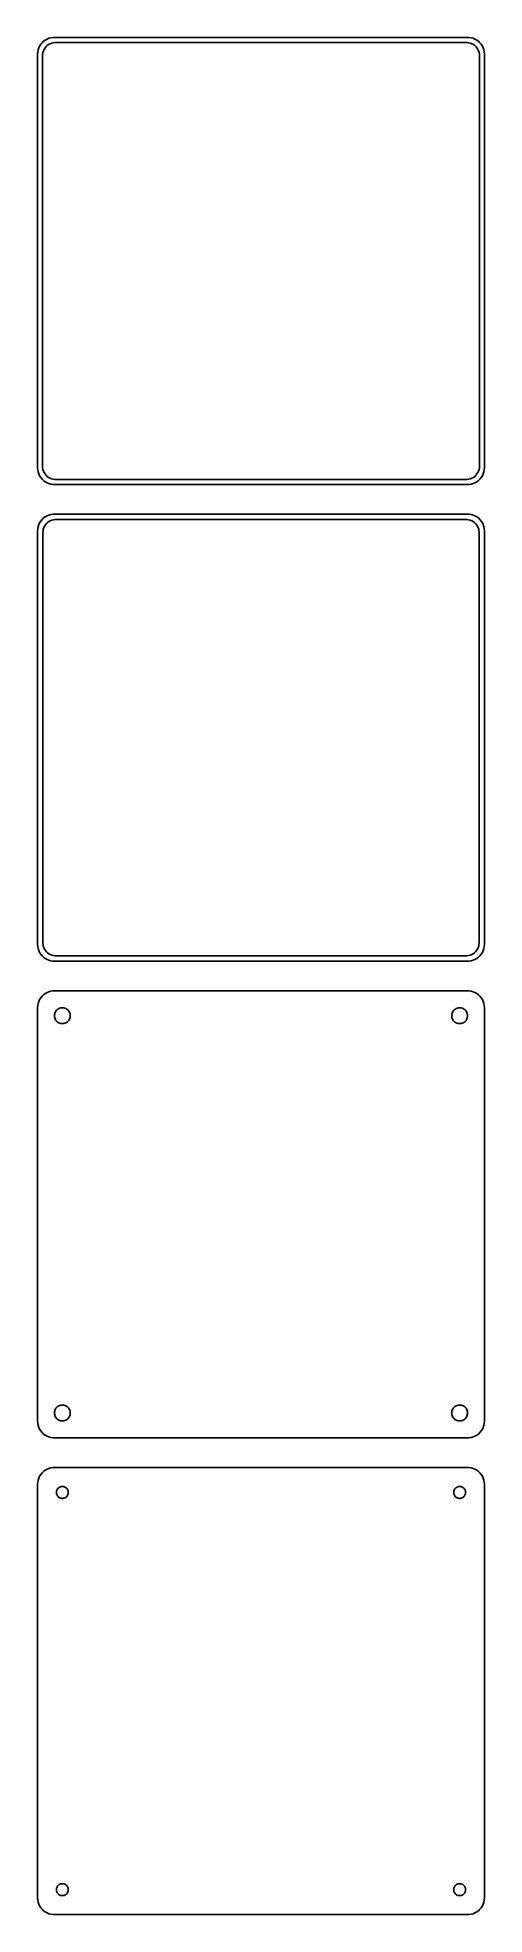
# Model space of a CAD drawing. Header units: metres. Extents: x -68 to 68, y 365 to 931.
import ezdxf

# ---------------------------------------------------------------- set-up
doc = ezdxf.new("R2010")
doc.units = ezdxf.units.M

msp = doc.modelspace()

# ---------------------------------------------------------------- linework, layer by layer
for p, q in [((-66.1448, 929.923), (-66.5451, 929.439)), ((-65.6871, 930.353), (-66.1448, 929.923)), ((-65.1791, 930.722), (-65.6871, 930.353)), ((-64.6289, 931.024), (-65.1791, 930.722)), ((-64.0451, 931.255), (-64.6289, 931.024)), ((-63.4369, 931.411), (-64.0451, 931.255)), ((-62.8139, 931.49), (-63.4369, 931.411)), ((-63.2361, 929.804), (-62.7495, 929.929)), ((62.8139, 931.49), (-62.8139, 931.49)), ((-62.7495, 929.929), (-62.2512, 929.992)), ((-62.2512, 929.992), (62.2512, 929.992)), ((62.2512, 929.992), (62.7495, 929.929)), ((62.7495, 929.929), (63.2361, 929.804)), ((63.4369, 931.411), (62.8139, 931.49)), ((64.0451, 931.255), (63.4369, 931.411)), ((64.6289, 931.024), (64.0451, 931.255)), ((65.1791, 930.722), (64.6289, 931.024)), ((65.6871, 930.353), (65.1791, 930.722)), ((66.1448, 929.923), (65.6871, 930.353)), ((66.5451, 929.439), (66.1448, 929.923)), ((-67.4606, 927.127), (-67.5, 926.5)), ((-67.5, 926.5), (-67.5, 801.5)), ((-67.3429, 927.743), (-67.4606, 927.127)), ((-67.1489, 928.341), (-67.3429, 927.743)), ((-66.8815, 928.909), (-67.1489, 928.341)), ((-66.5451, 929.439), (-66.8815, 928.909)), ((-66, 926), (-65.9685, 926.501)), ((-66, 802), (-66, 926)), ((-65.9685, 926.501), (-65.8743, 926.995)), ((-65.8743, 926.995), (-65.7191, 927.472)), ((-65.7191, 927.472), (-65.5052, 927.927)), ((-65.5052, 927.927), (-65.2361, 928.351)), ((-65.2361, 928.351), (-64.9159, 928.738)), ((-64.9159, 928.738), (-64.5497, 929.082)), ((-64.5497, 929.082), (-64.1433, 929.377)), ((-64.1433, 929.377), (-63.7031, 929.619)), ((-63.7031, 929.619), (-63.2361, 929.804)), ((63.2361, 929.804), (63.7031, 929.619)), ((63.7031, 929.619), (64.1433, 929.377)), ((64.1433, 929.377), (64.5497, 929.082)), ((64.5497, 929.082), (64.9159, 928.738)), ((64.9159, 928.738), (65.2361, 928.351)), ((65.2361, 928.351), (65.5052, 927.927)), ((65.5052, 927.927), (65.7191, 927.472)), ((65.7191, 927.472), (65.8743, 926.995)), ((65.8743, 926.995), (65.9685, 926.501)), ((65.9685, 926.501), (66, 926)), ((66, 926), (66, 802)), ((66.8815, 928.909), (66.5451, 929.439)), ((67.1489, 928.341), (66.8815, 928.909)), ((67.3429, 927.743), (67.1489, 928.341)), ((67.4606, 927.127), (67.3429, 927.743)), ((67.5, 926.5), (67.4606, 927.127)), ((67.5, 801.5), (67.5, 926.5)), ((-67.5, 801.5), (-67.4606, 800.873)), ((-67.4606, 800.873), (-67.3429, 800.257)), ((-67.3429, 800.257), (-67.1489, 799.659)), ((-67.1489, 799.659), (-66.8815, 799.091)), ((-65.9685, 801.499), (-66, 802)), ((-65.8743, 801.005), (-65.9685, 801.499)), ((-65.7191, 800.528), (-65.8743, 801.005)), ((-65.5052, 800.073), (-65.7191, 800.528)), ((-65.2361, 799.649), (-65.5052, 800.073)), ((-64.9159, 799.262), (-65.2361, 799.649)), ((65.2361, 799.649), (64.9159, 799.262)), ((65.5052, 800.073), (65.2361, 799.649)), ((65.7191, 800.528), (65.5052, 800.073)), ((65.8743, 801.005), (65.7191, 800.528)), ((65.9685, 801.499), (65.8743, 801.005)), ((66, 802), (65.9685, 801.499)), ((66.8815, 799.091), (67.1489, 799.659)), ((67.1489, 799.659), (67.3429, 800.257)), ((67.3429, 800.257), (67.4606, 800.873)), ((67.4606, 800.873), (67.5, 801.5)), ((-66.8815, 799.091), (-66.5451, 798.561)), ((-66.5451, 798.561), (-66.1448, 798.077)), ((-66.1448, 798.077), (-65.6871, 797.647)), ((-65.6871, 797.647), (-65.1791, 797.278)), ((-65.1791, 797.278), (-64.6289, 796.976)), ((-64.5497, 798.918), (-64.9159, 799.262)), ((-64.6289, 796.976), (-64.0451, 796.745)), ((-64.1433, 798.623), (-64.5497, 798.918)), ((-63.7031, 798.381), (-64.1433, 798.623)), ((-64.0451, 796.745), (-63.4369, 796.589)), ((-63.2361, 798.196), (-63.7031, 798.381)), ((-63.4369, 796.589), (-62.8139, 796.51)), ((-62.7495, 798.071), (-63.2361, 798.196)), ((-62.8139, 796.51), (62.8139, 796.51)), ((-62.2512, 798.008), (-62.7495, 798.071)), ((62.2512, 798.008), (-62.2512, 798.008)), ((62.7495, 798.071), (62.2512, 798.008)), ((63.2361, 798.196), (62.7495, 798.071)), ((62.8139, 796.51), (63.4369, 796.589)), ((63.7031, 798.381), (63.2361, 798.196)), ((63.4369, 796.589), (64.0451, 796.745)), ((64.1433, 798.623), (63.7031, 798.381)), ((64.0451, 796.745), (64.6289, 796.976)), ((64.5497, 798.918), (64.1433, 798.623)), ((64.9159, 799.262), (64.5497, 798.918)), ((64.6289, 796.976), (65.1791, 797.278)), ((65.1791, 797.278), (65.6871, 797.647)), ((65.6871, 797.647), (66.1448, 798.077)), ((66.1448, 798.077), (66.5451, 798.561)), ((66.5451, 798.561), (66.8815, 799.091)), ((-67.4606, 783.127), (-67.5, 782.5)), ((-67.5, 782.5), (-67.5, 657.5)), ((-67.3429, 783.743), (-67.4606, 783.127)), ((-67.1489, 784.341), (-67.3429, 783.743)), ((-66.8815, 784.909), (-67.1489, 784.341)), ((-66.5451, 785.439), (-66.8815, 784.909)), ((-66.1448, 785.923), (-66.5451, 785.439)), ((-65.6871, 786.353), (-66.1448, 785.923)), ((-65.8726, 782), (-65.8421, 782.485)), ((-65.8421, 782.485), (-65.751, 782.963)), ((-65.751, 782.963), (-65.6007, 783.426)), ((-65.1791, 786.722), (-65.6871, 786.353)), ((-65.6007, 783.426), (-65.3936, 783.866)), ((-65.3936, 783.866), (-65.133, 784.276)), ((-64.6289, 787.024), (-65.1791, 786.722)), ((-65.133, 784.276), (-64.823, 784.651)), ((-64.823, 784.651), (-64.4685, 784.984)), ((-64.0451, 787.255), (-64.6289, 787.024)), ((-64.4685, 784.984), (-64.0751, 785.27)), ((-64.0751, 785.27), (-63.6489, 785.504)), ((-63.4369, 787.411), (-64.0451, 787.255)), ((-63.6489, 785.504), (-63.1967, 785.683)), ((-62.8139, 787.49), (-63.4369, 787.411)), ((-63.1967, 785.683), (-62.7256, 785.804)), ((62.8139, 787.49), (-62.8139, 787.49)), ((-62.7256, 785.804), (-62.2432, 785.865)), ((-62.2432, 785.865), (62.2432, 785.865)), ((62.2432, 785.865), (62.7256, 785.804)), ((62.7256, 785.804), (63.1967, 785.683)), ((63.4369, 787.411), (62.8139, 787.49)), ((63.1967, 785.683), (63.6489, 785.504)), ((64.0451, 787.255), (63.4369, 787.411)), ((63.6489, 785.504), (64.0751, 785.27)), ((64.6289, 787.024), (64.0451, 787.255)), ((64.0751, 785.27), (64.4685, 784.984)), ((64.4685, 784.984), (64.823, 784.651)), ((65.1791, 786.722), (64.6289, 787.024)), ((64.823, 784.651), (65.133, 784.276)), ((65.133, 784.276), (65.3936, 783.866)), ((65.6871, 786.353), (65.1791, 786.722)), ((65.3936, 783.866), (65.6007, 783.426)), ((65.6007, 783.426), (65.751, 782.963)), ((66.1448, 785.923), (65.6871, 786.353)), ((65.751, 782.963), (65.8421, 782.485)), ((65.8421, 782.485), (65.8726, 782)), ((66.5451, 785.439), (66.1448, 785.923)), ((66.8815, 784.909), (66.5451, 785.439)), ((67.1489, 784.341), (66.8815, 784.909)), ((67.3429, 783.743), (67.1489, 784.341)), ((67.4606, 783.127), (67.3429, 783.743)), ((67.5, 782.5), (67.4606, 783.127)), ((67.5, 657.5), (67.5, 782.5)), ((-65.8726, 658), (-65.8726, 782)), ((65.8726, 782), (65.8726, 658)), ((-65.8421, 657.515), (-65.8726, 658)), ((65.8726, 658), (65.8421, 657.515)), ((-67.5, 657.5), (-67.4606, 656.873)), ((-67.4606, 656.873), (-67.3429, 656.257)), ((-67.3429, 656.257), (-67.1489, 655.659)), ((-67.1489, 655.659), (-66.8815, 655.091)), ((-66.8815, 655.091), (-66.5451, 654.561)), ((-66.5451, 654.561), (-66.1448, 654.077)), ((-66.1448, 654.077), (-65.6871, 653.647)), ((-65.751, 657.037), (-65.8421, 657.515)), ((-65.6007, 656.574), (-65.751, 657.037)), ((-65.6871, 653.647), (-65.1791, 653.278)), ((-65.3936, 656.134), (-65.6007, 656.574)), ((-65.133, 655.724), (-65.3936, 656.134)), ((-65.1791, 653.278), (-64.6289, 652.976)), ((-64.823, 655.349), (-65.133, 655.724)), ((-64.4685, 655.016), (-64.823, 655.349)), ((-64.6289, 652.976), (-64.0451, 652.745)), ((-64.0751, 654.73), (-64.4685, 655.016)), ((-63.6489, 654.496), (-64.0751, 654.73)), ((-64.0451, 652.745), (-63.4369, 652.589)), ((-63.1967, 654.317), (-63.6489, 654.496)), ((-63.4369, 652.589), (-62.8139, 652.51)), ((-62.7256, 654.196), (-63.1967, 654.317)), ((-62.8139, 652.51), (62.8139, 652.51)), ((-62.2432, 654.135), (-62.7256, 654.196)), ((62.2432, 654.135), (-62.2432, 654.135)), ((62.7256, 654.196), (62.2432, 654.135)), ((63.1967, 654.317), (62.7256, 654.196)), ((62.8139, 652.51), (63.4369, 652.589)), ((63.6489, 654.496), (63.1967, 654.317)), ((63.4369, 652.589), (64.0451, 652.745)), ((64.0751, 654.73), (63.6489, 654.496)), ((64.0451, 652.745), (64.6289, 652.976)), ((64.4685, 655.016), (64.0751, 654.73)), ((64.823, 655.349), (64.4685, 655.016)), ((64.6289, 652.976), (65.1791, 653.278)), ((65.133, 655.724), (64.823, 655.349)), ((65.3936, 656.134), (65.133, 655.724)), ((65.1791, 653.278), (65.6871, 653.647)), ((65.6007, 656.574), (65.3936, 656.134)), ((65.751, 657.037), (65.6007, 656.574)), ((65.6871, 653.647), (66.1448, 654.077)), ((65.8421, 657.515), (65.751, 657.037)), ((66.1448, 654.077), (66.5451, 654.561)), ((66.5451, 654.561), (66.8815, 655.091)), ((66.8815, 655.091), (67.1489, 655.659)), ((67.1489, 655.659), (67.3429, 656.257)), ((67.3429, 656.257), (67.4606, 656.873)), ((67.4606, 656.873), (67.5, 657.5)), ((-66.8815, 640.909), (-67.1489, 640.341)), ((-66.5451, 641.439), (-66.8815, 640.909)), ((-66.1448, 641.923), (-66.5451, 641.439)), ((-65.6871, 642.353), (-66.1448, 641.923)), ((-65.1791, 642.722), (-65.6871, 642.353)), ((-64.6289, 643.024), (-65.1791, 642.722)), ((-64.0451, 643.255), (-64.6289, 643.024)), ((-63.4369, 643.411), (-64.0451, 643.255)), ((-62.8139, 643.49), (-63.4369, 643.411)), ((62.8139, 643.49), (-62.8139, 643.49)), ((63.4369, 643.411), (62.8139, 643.49)), ((64.0451, 643.255), (63.4369, 643.411)), ((64.6289, 643.024), (64.0451, 643.255)), ((65.1791, 642.722), (64.6289, 643.024)), ((65.6871, 642.353), (65.1791, 642.722)), ((66.1448, 641.923), (65.6871, 642.353)), ((66.5451, 641.439), (66.1448, 641.923)), ((66.8815, 640.909), (66.5451, 641.439)), ((67.1489, 640.341), (66.8815, 640.909)), ((-67.4606, 639.127), (-67.5, 638.5)), ((-67.5, 638.5), (-67.5, 513.5)), ((-67.3429, 639.743), (-67.4606, 639.127)), ((-67.1489, 640.341), (-67.3429, 639.743)), ((-62.4, 636), (-62.3811, 636.301)), ((-62.3811, 635.699), (-62.4, 636)), ((-62.3811, 636.301), (-62.3246, 636.597)), ((-62.3246, 635.403), (-62.3811, 635.699)), ((-62.3246, 636.597), (-62.2315, 636.883)), ((-62.2315, 635.117), (-62.3246, 635.403)), ((-62.2315, 636.883), (-62.1031, 637.156)), ((-62.1031, 634.844), (-62.2315, 635.117)), ((-62.1031, 637.156), (-61.9416, 637.411)), ((-61.9416, 637.411), (-61.7495, 637.643)), ((-61.7495, 637.643), (-61.5298, 637.849)), ((-61.5298, 637.849), (-61.286, 638.026)), ((-61.286, 638.026), (-61.0219, 638.172)), ((-61.0219, 638.172), (-60.7416, 638.283)), ((-60.7416, 638.283), (-60.4497, 638.357)), ((-60.4497, 638.357), (-60.1507, 638.395)), ((-60.1507, 638.395), (-59.8493, 638.395)), ((-59.8493, 638.395), (-59.5503, 638.357)), ((-59.5503, 638.357), (-59.2584, 638.283)), ((-59.2584, 638.283), (-58.9781, 638.172)), ((-58.9781, 638.172), (-58.714, 638.026)), ((-58.714, 638.026), (-58.4702, 637.849)), ((-58.4702, 637.849), (-58.2505, 637.643)), ((-58.2505, 637.643), (-58.0583, 637.411)), ((-58.0583, 637.411), (-57.8969, 637.156)), ((-57.8969, 637.156), (-57.7685, 636.883)), ((-57.7685, 635.117), (-57.8969, 634.844)), ((-57.7685, 636.883), (-57.6754, 636.597)), ((-57.6754, 635.403), (-57.7685, 635.117)), ((-57.6754, 636.597), (-57.6189, 636.301)), ((-57.6189, 635.699), (-57.6754, 635.403)), ((-57.6189, 636.301), (-57.6, 636)), ((-57.6, 636), (-57.6189, 635.699)), ((57.6, 636), (57.6189, 636.301)), ((57.6189, 635.699), (57.6, 636)), ((57.6189, 636.301), (57.6754, 636.597)), ((57.6754, 635.403), (57.6189, 635.699)), ((57.6754, 636.597), (57.7685, 636.883)), ((57.7685, 635.117), (57.6754, 635.403)), ((57.7685, 636.883), (57.8969, 637.156)), ((57.8969, 634.844), (57.7685, 635.117)), ((57.8969, 637.156), (58.0583, 637.411)), ((58.0583, 637.411), (58.2505, 637.643)), ((58.2505, 637.643), (58.4702, 637.849)), ((58.4702, 637.849), (58.714, 638.026)), ((58.714, 638.026), (58.9781, 638.172)), ((58.9781, 638.172), (59.2584, 638.283)), ((59.2584, 638.283), (59.5503, 638.357)), ((59.5503, 638.357), (59.8493, 638.395)), ((59.8493, 638.395), (60.1507, 638.395)), ((60.1507, 638.395), (60.4497, 638.357)), ((60.4497, 638.357), (60.7416, 638.283)), ((60.7416, 638.283), (61.0219, 638.172)), ((61.0219, 638.172), (61.286, 638.026)), ((61.286, 638.026), (61.5298, 637.849)), ((61.5298, 637.849), (61.7495, 637.643)), ((61.7495, 637.643), (61.9416, 637.411)), ((61.9416, 637.411), (62.1031, 637.156)), ((62.1031, 637.156), (62.2315, 636.883)), ((62.2315, 635.117), (62.1031, 634.844)), ((62.2315, 636.883), (62.3246, 636.597)), ((62.3246, 635.403), (62.2315, 635.117)), ((62.3246, 636.597), (62.3811, 636.301)), ((62.3811, 635.699), (62.3246, 635.403)), ((62.3811, 636.301), (62.4, 636)), ((62.4, 636), (62.3811, 635.699)), ((67.3429, 639.743), (67.1489, 640.341)), ((67.4606, 639.127), (67.3429, 639.743)), ((67.5, 638.5), (67.4606, 639.127)), ((67.5, 513.5), (67.5, 638.5)), ((-61.9416, 634.589), (-62.1031, 634.844)), ((-61.7495, 634.357), (-61.9416, 634.589)), ((-61.5298, 634.151), (-61.7495, 634.357)), ((-61.286, 633.974), (-61.5298, 634.151)), ((-61.0219, 633.828), (-61.286, 633.974)), ((-60.7416, 633.717), (-61.0219, 633.828)), ((-60.4497, 633.643), (-60.7416, 633.717)), ((-60.1507, 633.605), (-60.4497, 633.643)), ((-59.8493, 633.605), (-60.1507, 633.605)), ((-59.5503, 633.643), (-59.8493, 633.605)), ((-59.2584, 633.717), (-59.5503, 633.643)), ((-58.9781, 633.828), (-59.2584, 633.717)), ((-58.714, 633.974), (-58.9781, 633.828)), ((-58.4702, 634.151), (-58.714, 633.974)), ((-58.2505, 634.357), (-58.4702, 634.151)), ((-58.0583, 634.589), (-58.2505, 634.357)), ((-57.8969, 634.844), (-58.0583, 634.589)), ((58.0583, 634.589), (57.8969, 634.844)), ((58.2505, 634.357), (58.0583, 634.589)), ((58.4702, 634.151), (58.2505, 634.357)), ((58.714, 633.974), (58.4702, 634.151)), ((58.9781, 633.828), (58.714, 633.974)), ((59.2584, 633.717), (58.9781, 633.828)), ((59.5503, 633.643), (59.2584, 633.717)), ((59.8493, 633.605), (59.5503, 633.643)), ((60.1507, 633.605), (59.8493, 633.605)), ((60.4497, 633.643), (60.1507, 633.605)), ((60.7416, 633.717), (60.4497, 633.643)), ((61.0219, 633.828), (60.7416, 633.717)), ((61.286, 633.974), (61.0219, 633.828)), ((61.5298, 634.151), (61.286, 633.974)), ((61.7495, 634.357), (61.5298, 634.151)), ((61.9416, 634.589), (61.7495, 634.357)), ((62.1031, 634.844), (61.9416, 634.589)), ((-62.4, 516), (-62.3811, 516.301)), ((-62.3811, 515.699), (-62.4, 516)), ((-62.3811, 516.301), (-62.3246, 516.597)), ((-62.3246, 516.597), (-62.2315, 516.883)), ((-62.2315, 516.883), (-62.1031, 517.156)), ((-62.1031, 517.156), (-61.9416, 517.411)), ((-61.9416, 517.411), (-61.7495, 517.643)), ((-61.7495, 517.643), (-61.5298, 517.849)), ((-61.5298, 517.849), (-61.286, 518.026)), ((-61.286, 518.026), (-61.0219, 518.172)), ((-61.0219, 518.172), (-60.7416, 518.283)), ((-60.7416, 518.283), (-60.4497, 518.357)), ((-60.4497, 518.357), (-60.1507, 518.395)), ((-60.1507, 518.395), (-59.8493, 518.395)), ((-59.8493, 518.395), (-59.5503, 518.357)), ((-59.5503, 518.357), (-59.2584, 518.283)), ((-59.2584, 518.283), (-58.9781, 518.172)), ((-58.9781, 518.172), (-58.714, 518.026)), ((-58.714, 518.026), (-58.4702, 517.849)), ((-58.4702, 517.849), (-58.2505, 517.643)), ((-58.2505, 517.643), (-58.0583, 517.411)), ((-58.0583, 517.411), (-57.8969, 517.156)), ((-57.8969, 517.156), (-57.7685, 516.883)), ((-57.7685, 516.883), (-57.6754, 516.597)), ((-57.6754, 516.597), (-57.6189, 516.301)), ((-57.6189, 516.301), (-57.6, 516)), ((-57.6, 516), (-57.6189, 515.699)), ((57.6, 516), (57.6189, 516.301)), ((57.6189, 515.699), (57.6, 516)), ((57.6189, 516.301), (57.6754, 516.597)), ((57.6754, 516.597), (57.7685, 516.883)), ((57.7685, 516.883), (57.8969, 517.156)), ((57.8969, 517.156), (58.0583, 517.411)), ((58.0583, 517.411), (58.2505, 517.643)), ((58.2505, 517.643), (58.4702, 517.849)), ((58.4702, 517.849), (58.714, 518.026)), ((58.714, 518.026), (58.9781, 518.172)), ((58.9781, 518.172), (59.2584, 518.283)), ((59.2584, 518.283), (59.5503, 518.357)), ((59.5503, 518.357), (59.8493, 518.395)), ((59.8493, 518.395), (60.1507, 518.395)), ((60.1507, 518.395), (60.4497, 518.357)), ((60.4497, 518.357), (60.7416, 518.283)), ((60.7416, 518.283), (61.0219, 518.172)), ((61.0219, 518.172), (61.286, 518.026)), ((61.286, 518.026), (61.5298, 517.849)), ((61.5298, 517.849), (61.7495, 517.643)), ((61.7495, 517.643), (61.9416, 517.411)), ((61.9416, 517.411), (62.1031, 517.156)), ((62.1031, 517.156), (62.2315, 516.883)), ((62.2315, 516.883), (62.3246, 516.597)), ((62.3246, 516.597), (62.3811, 516.301)), ((62.3811, 516.301), (62.4, 516)), ((62.4, 516), (62.3811, 515.699)), ((-67.5, 513.5), (-67.4606, 512.873)), ((-67.4606, 512.873), (-67.3429, 512.257)), ((-67.3429, 512.257), (-67.1489, 511.659)), ((-67.1489, 511.659), (-66.8815, 511.091)), ((-66.8815, 511.091), (-66.5451, 510.561)), ((-66.5451, 510.561), (-66.1448, 510.077)), ((-62.3246, 515.403), (-62.3811, 515.699)), ((-62.2315, 515.117), (-62.3246, 515.403)), ((-62.1031, 514.844), (-62.2315, 515.117)), ((-61.9416, 514.589), (-62.1031, 514.844)), ((-61.7495, 514.357), (-61.9416, 514.589)), ((-61.5298, 514.151), (-61.7495, 514.357)), ((-61.286, 513.974), (-61.5298, 514.151)), ((-61.0219, 513.828), (-61.286, 513.974)), ((-60.7416, 513.717), (-61.0219, 513.828)), ((-60.4497, 513.643), (-60.7416, 513.717)), ((-60.1507, 513.605), (-60.4497, 513.643)), ((-59.8493, 513.605), (-60.1507, 513.605)), ((-59.5503, 513.643), (-59.8493, 513.605)), ((-59.2584, 513.717), (-59.5503, 513.643)), ((-58.9781, 513.828), (-59.2584, 513.717)), ((-58.714, 513.974), (-58.9781, 513.828)), ((-58.4702, 514.151), (-58.714, 513.974)), ((-58.2505, 514.357), (-58.4702, 514.151)), ((-58.0583, 514.589), (-58.2505, 514.357)), ((-57.8969, 514.844), (-58.0583, 514.589)), ((-57.7685, 515.117), (-57.8969, 514.844)), ((-57.6754, 515.403), (-57.7685, 515.117)), ((-57.6189, 515.699), (-57.6754, 515.403)), ((57.6754, 515.403), (57.6189, 515.699)), ((57.7685, 515.117), (57.6754, 515.403)), ((57.8969, 514.844), (57.7685, 515.117)), ((58.0583, 514.589), (57.8969, 514.844)), ((58.2505, 514.357), (58.0583, 514.589)), ((58.4702, 514.151), (58.2505, 514.357)), ((58.714, 513.974), (58.4702, 514.151)), ((58.9781, 513.828), (58.714, 513.974)), ((59.2584, 513.717), (58.9781, 513.828)), ((59.5503, 513.643), (59.2584, 513.717)), ((59.8493, 513.605), (59.5503, 513.643)), ((60.1507, 513.605), (59.8493, 513.605)), ((60.4497, 513.643), (60.1507, 513.605)), ((60.7416, 513.717), (60.4497, 513.643)), ((61.0219, 513.828), (60.7416, 513.717)), ((61.286, 513.974), (61.0219, 513.828)), ((61.5298, 514.151), (61.286, 513.974)), ((61.7495, 514.357), (61.5298, 514.151)), ((61.9416, 514.589), (61.7495, 514.357)), ((62.1031, 514.844), (61.9416, 514.589)), ((62.2315, 515.117), (62.1031, 514.844)), ((62.3246, 515.403), (62.2315, 515.117)), ((62.3811, 515.699), (62.3246, 515.403)), ((66.1448, 510.077), (66.5451, 510.561)), ((66.5451, 510.561), (66.8815, 511.091)), ((66.8815, 511.091), (67.1489, 511.659)), ((67.1489, 511.659), (67.3429, 512.257)), ((67.3429, 512.257), (67.4606, 512.873)), ((67.4606, 512.873), (67.5, 513.5)), ((-66.1448, 510.077), (-65.6871, 509.647)), ((-65.6871, 509.647), (-65.1791, 509.278)), ((-65.1791, 509.278), (-64.6289, 508.976)), ((-64.6289, 508.976), (-64.0451, 508.745)), ((-64.0451, 508.745), (-63.4369, 508.589)), ((-63.4369, 508.589), (-62.8139, 508.51)), ((-62.8139, 508.51), (62.8139, 508.51)), ((62.8139, 508.51), (63.4369, 508.589)), ((63.4369, 508.589), (64.0451, 508.745)), ((64.0451, 508.745), (64.6289, 508.976)), ((64.6289, 508.976), (65.1791, 509.278)), ((65.1791, 509.278), (65.6871, 509.647)), ((65.6871, 509.647), (66.1448, 510.077)), ((-64.6289, 499.024), (-65.1791, 498.722)), ((-64.0451, 499.255), (-64.6289, 499.024)), ((-63.4369, 499.411), (-64.0451, 499.255)), ((-62.8139, 499.49), (-63.4369, 499.411)), ((62.8139, 499.49), (-62.8139, 499.49)), ((63.4369, 499.411), (62.8139, 499.49)), ((64.0451, 499.255), (63.4369, 499.411)), ((64.6289, 499.024), (64.0451, 499.255)), ((65.1791, 498.722), (64.6289, 499.024)), ((-67.4606, 495.127), (-67.5, 494.5)), ((-67.5, 494.5), (-67.5, 369.5)), ((-67.3429, 495.743), (-67.4606, 495.127)), ((-67.1489, 496.341), (-67.3429, 495.743)), ((-66.8815, 496.909), (-67.1489, 496.341)), ((-66.5451, 497.439), (-66.8815, 496.909)), ((-66.1448, 497.923), (-66.5451, 497.439)), ((-65.6871, 498.353), (-66.1448, 497.923)), ((-65.1791, 498.722), (-65.6871, 498.353)), ((-61.3121, 493.232), (-61.1474, 493.387)), ((-61.1474, 493.387), (-60.9645, 493.52)), ((-60.9645, 493.52), (-60.7664, 493.629)), ((-60.7664, 493.629), (-60.5562, 493.712)), ((-60.5562, 493.712), (-60.3373, 493.768)), ((-60.3373, 493.768), (-60.113, 493.796)), ((-60.113, 493.796), (-59.887, 493.796)), ((-59.887, 493.796), (-59.6627, 493.768)), ((-59.6627, 493.768), (-59.4438, 493.712)), ((-59.4438, 493.712), (-59.2336, 493.629)), ((-59.2336, 493.629), (-59.0355, 493.52)), ((-59.0355, 493.52), (-58.8526, 493.387)), ((-58.8526, 493.387), (-58.6879, 493.232)), ((58.6879, 493.232), (58.8526, 493.387)), ((58.8526, 493.387), (59.0355, 493.52)), ((59.0355, 493.52), (59.2336, 493.629)), ((59.2336, 493.629), (59.4438, 493.712)), ((59.4438, 493.712), (59.6627, 493.768)), ((59.6627, 493.768), (59.887, 493.796)), ((59.887, 493.796), (60.113, 493.796)), ((60.113, 493.796), (60.3373, 493.768)), ((60.3373, 493.768), (60.5562, 493.712)), ((60.5562, 493.712), (60.7664, 493.629)), ((60.7664, 493.629), (60.9645, 493.52)), ((60.9645, 493.52), (61.1474, 493.387)), ((61.1474, 493.387), (61.3121, 493.232)), ((65.6871, 498.353), (65.1791, 498.722)), ((66.1448, 497.923), (65.6871, 498.353)), ((66.5451, 497.439), (66.1448, 497.923)), ((66.8815, 496.909), (66.5451, 497.439)), ((67.1489, 496.341), (66.8815, 496.909)), ((67.3429, 495.743), (67.1489, 496.341)), ((67.4606, 495.127), (67.3429, 495.743)), ((67.5, 494.5), (67.4606, 495.127)), ((67.5, 369.5), (67.5, 494.5)), ((-61.8, 492), (-61.7858, 492.226)), ((-61.7858, 491.774), (-61.8, 492)), ((-61.7858, 492.226), (-61.7434, 492.448)), ((-61.7434, 491.552), (-61.7858, 491.774)), ((-61.7434, 492.448), (-61.6736, 492.663)), ((-61.6736, 491.337), (-61.7434, 491.552)), ((-61.6736, 492.663), (-61.5773, 492.867)), ((-61.5773, 491.133), (-61.6736, 491.337)), ((-61.5773, 492.867), (-61.4562, 493.058)), ((-61.4562, 490.942), (-61.5773, 491.133)), ((-61.4562, 493.058), (-61.3121, 493.232)), ((-61.3121, 490.768), (-61.4562, 490.942)), ((-61.1474, 490.613), (-61.3121, 490.768)), ((-60.9645, 490.48), (-61.1474, 490.613)), ((-60.7664, 490.371), (-60.9645, 490.48)), ((-60.5562, 490.288), (-60.7664, 490.371)), ((-60.3373, 490.232), (-60.5562, 490.288)), ((-60.113, 490.204), (-60.3373, 490.232)), ((-59.887, 490.204), (-60.113, 490.204)), ((-59.6627, 490.232), (-59.887, 490.204)), ((-59.4438, 490.288), (-59.6627, 490.232)), ((-59.2336, 490.371), (-59.4438, 490.288)), ((-59.0355, 490.48), (-59.2336, 490.371)), ((-58.8526, 490.613), (-59.0355, 490.48)), ((-58.6879, 490.768), (-58.8526, 490.613)), ((-58.6879, 493.232), (-58.5438, 493.058)), ((-58.5438, 490.942), (-58.6879, 490.768)), ((-58.5438, 493.058), (-58.4226, 492.867)), ((-58.4226, 491.133), (-58.5438, 490.942)), ((-58.4226, 492.867), (-58.3264, 492.663)), ((-58.3264, 491.337), (-58.4226, 491.133)), ((-58.3264, 492.663), (-58.2565, 492.448)), ((-58.2565, 491.552), (-58.3264, 491.337)), ((-58.2565, 492.448), (-58.2142, 492.226)), ((-58.2142, 491.774), (-58.2565, 491.552)), ((-58.2142, 492.226), (-58.2, 492)), ((-58.2, 492), (-58.2142, 491.774)), ((58.2, 492), (58.2142, 492.226)), ((58.2142, 491.774), (58.2, 492)), ((58.2142, 492.226), (58.2565, 492.448)), ((58.2565, 491.552), (58.2142, 491.774)), ((58.2565, 492.448), (58.3264, 492.663)), ((58.3264, 491.337), (58.2565, 491.552)), ((58.3264, 492.663), (58.4226, 492.867)), ((58.4226, 491.133), (58.3264, 491.337)), ((58.4226, 492.867), (58.5438, 493.058)), ((58.5438, 490.942), (58.4226, 491.133)), ((58.5438, 493.058), (58.6879, 493.232)), ((58.6879, 490.768), (58.5438, 490.942)), ((58.8526, 490.613), (58.6879, 490.768)), ((59.0355, 490.48), (58.8526, 490.613)), ((59.2336, 490.371), (59.0355, 490.48)), ((59.4438, 490.288), (59.2336, 490.371)), ((59.6627, 490.232), (59.4438, 490.288)), ((59.887, 490.204), (59.6627, 490.232)), ((60.113, 490.204), (59.887, 490.204)), ((60.3373, 490.232), (60.113, 490.204)), ((60.5562, 490.288), (60.3373, 490.232)), ((60.7664, 490.371), (60.5562, 490.288)), ((60.9645, 490.48), (60.7664, 490.371)), ((61.1474, 490.613), (60.9645, 490.48)), ((61.3121, 490.768), (61.1474, 490.613)), ((61.3121, 493.232), (61.4562, 493.058)), ((61.4562, 490.942), (61.3121, 490.768)), ((61.4562, 493.058), (61.5773, 492.867)), ((61.5773, 491.133), (61.4562, 490.942)), ((61.5773, 492.867), (61.6736, 492.663)), ((61.6736, 491.337), (61.5773, 491.133)), ((61.6736, 492.663), (61.7434, 492.448)), ((61.7434, 491.552), (61.6736, 491.337)), ((61.7434, 492.448), (61.7858, 492.226)), ((61.7858, 491.774), (61.7434, 491.552)), ((61.7858, 492.226), (61.8, 492)), ((61.8, 492), (61.7858, 491.774)), ((-67.5, 369.5), (-67.4606, 368.873)), ((-67.4606, 368.873), (-67.3429, 368.257)), ((-61.8, 372), (-61.7858, 372.226)), ((-61.7858, 371.774), (-61.8, 372)), ((-61.7858, 372.226), (-61.7434, 372.448)), ((-61.7434, 371.552), (-61.7858, 371.774)), ((-61.7434, 372.448), (-61.6736, 372.663)), ((-61.6736, 371.337), (-61.7434, 371.552)), ((-61.6736, 372.663), (-61.5773, 372.867)), ((-61.5773, 371.133), (-61.6736, 371.337)), ((-61.5773, 372.867), (-61.4562, 373.058)), ((-61.4562, 370.942), (-61.5773, 371.133)), ((-61.4562, 373.058), (-61.3121, 373.232)), ((-61.3121, 370.768), (-61.4562, 370.942)), ((-61.3121, 373.232), (-61.1474, 373.387)), ((-61.1474, 370.613), (-61.3121, 370.768)), ((-61.1474, 373.387), (-60.9645, 373.52)), ((-60.9645, 370.48), (-61.1474, 370.613)), ((-60.9645, 373.52), (-60.7664, 373.629)), ((-60.7664, 370.371), (-60.9645, 370.48)), ((-60.7664, 373.629), (-60.5562, 373.712)), ((-60.5562, 370.288), (-60.7664, 370.371)), ((-60.5562, 373.712), (-60.3373, 373.768)), ((-60.3373, 370.232), (-60.5562, 370.288)), ((-60.3373, 373.768), (-60.113, 373.796)), ((-60.113, 370.204), (-60.3373, 370.232)), ((-60.113, 373.796), (-59.887, 373.796)), ((-59.887, 370.204), (-60.113, 370.204)), ((-59.887, 373.796), (-59.6627, 373.768)), ((-59.6627, 370.232), (-59.887, 370.204)), ((-59.6627, 373.768), (-59.4438, 373.712)), ((-59.4438, 370.288), (-59.6627, 370.232)), ((-59.4438, 373.712), (-59.2336, 373.629)), ((-59.2336, 370.371), (-59.4438, 370.288)), ((-59.2336, 373.629), (-59.0355, 373.52)), ((-59.0355, 370.48), (-59.2336, 370.371)), ((-59.0355, 373.52), (-58.8526, 373.387)), ((-58.8526, 370.613), (-59.0355, 370.48)), ((-58.8526, 373.387), (-58.6879, 373.232)), ((-58.6879, 370.768), (-58.8526, 370.613)), ((-58.6879, 373.232), (-58.5438, 373.058)), ((-58.5438, 370.942), (-58.6879, 370.768)), ((-58.5438, 373.058), (-58.4226, 372.867)), ((-58.4226, 371.133), (-58.5438, 370.942)), ((-58.4226, 372.867), (-58.3264, 372.663)), ((-58.3264, 371.337), (-58.4226, 371.133)), ((-58.3264, 372.663), (-58.2565, 372.448)), ((-58.2565, 371.552), (-58.3264, 371.337)), ((-58.2565, 372.448), (-58.2142, 372.226)), ((-58.2142, 371.774), (-58.2565, 371.552)), ((-58.2142, 372.226), (-58.2, 372)), ((-58.2, 372), (-58.2142, 371.774)), ((58.2, 372), (58.2142, 372.226)), ((58.2142, 371.774), (58.2, 372)), ((58.2142, 372.226), (58.2565, 372.448)), ((58.2565, 371.552), (58.2142, 371.774)), ((58.2565, 372.448), (58.3264, 372.663)), ((58.3264, 371.337), (58.2565, 371.552)), ((58.3264, 372.663), (58.4226, 372.867)), ((58.4226, 371.133), (58.3264, 371.337)), ((58.4226, 372.867), (58.5438, 373.058)), ((58.5438, 370.942), (58.4226, 371.133)), ((58.5438, 373.058), (58.6879, 373.232)), ((58.6879, 370.768), (58.5438, 370.942)), ((58.6879, 373.232), (58.8526, 373.387)), ((58.8526, 370.613), (58.6879, 370.768)), ((58.8526, 373.387), (59.0355, 373.52)), ((59.0355, 370.48), (58.8526, 370.613)), ((59.0355, 373.52), (59.2336, 373.629)), ((59.2336, 370.371), (59.0355, 370.48)), ((59.2336, 373.629), (59.4438, 373.712)), ((59.4438, 370.288), (59.2336, 370.371)), ((59.4438, 373.712), (59.6627, 373.768)), ((59.6627, 370.232), (59.4438, 370.288)), ((59.6627, 373.768), (59.887, 373.796)), ((59.887, 370.204), (59.6627, 370.232)), ((59.887, 373.796), (60.113, 373.796)), ((60.113, 370.204), (59.887, 370.204)), ((60.113, 373.796), (60.3373, 373.768)), ((60.3373, 370.232), (60.113, 370.204)), ((60.3373, 373.768), (60.5562, 373.712)), ((60.5562, 370.288), (60.3373, 370.232)), ((60.5562, 373.712), (60.7664, 373.629)), ((60.7664, 370.371), (60.5562, 370.288)), ((60.7664, 373.629), (60.9645, 373.52)), ((60.9645, 370.48), (60.7664, 370.371)), ((60.9645, 373.52), (61.1474, 373.387)), ((61.1474, 370.613), (60.9645, 370.48)), ((61.1474, 373.387), (61.3121, 373.232)), ((61.3121, 370.768), (61.1474, 370.613)), ((61.3121, 373.232), (61.4562, 373.058)), ((61.4562, 370.942), (61.3121, 370.768)), ((61.4562, 373.058), (61.5773, 372.867)), ((61.5773, 371.133), (61.4562, 370.942)), ((61.5773, 372.867), (61.6736, 372.663)), ((61.6736, 371.337), (61.5773, 371.133)), ((61.6736, 372.663), (61.7434, 372.448)), ((61.7434, 371.552), (61.6736, 371.337)), ((61.7434, 372.448), (61.7858, 372.226)), ((61.7858, 371.774), (61.7434, 371.552)), ((61.7858, 372.226), (61.8, 372)), ((61.8, 372), (61.7858, 371.774)), ((67.3429, 368.257), (67.4606, 368.873)), ((67.4606, 368.873), (67.5, 369.5)), ((-67.3429, 368.257), (-67.1489, 367.659)), ((-67.1489, 367.659), (-66.8815, 367.091)), ((-66.8815, 367.091), (-66.5451, 366.561)), ((-66.5451, 366.561), (-66.1448, 366.077)), ((-66.1448, 366.077), (-65.6871, 365.647)), ((-65.6871, 365.647), (-65.1791, 365.278)), ((-65.1791, 365.278), (-64.6289, 364.976)), ((-64.6289, 364.976), (-64.0451, 364.745)), ((-64.0451, 364.745), (-63.4369, 364.589)), ((-63.4369, 364.589), (-62.8139, 364.51)), ((-62.8139, 364.51), (62.8139, 364.51)), ((62.8139, 364.51), (63.4369, 364.589)), ((63.4369, 364.589), (64.0451, 364.745)), ((64.0451, 364.745), (64.6289, 364.976)), ((64.6289, 364.976), (65.1791, 365.278)), ((65.1791, 365.278), (65.6871, 365.647)), ((65.6871, 365.647), (66.1448, 366.077)), ((66.1448, 366.077), (66.5451, 366.561)), ((66.5451, 366.561), (66.8815, 367.091)), ((66.8815, 367.091), (67.1489, 367.659)), ((67.1489, 367.659), (67.3429, 368.257))]:
    msp.add_line(p, q)

doc.saveas('drawing.dxf')
